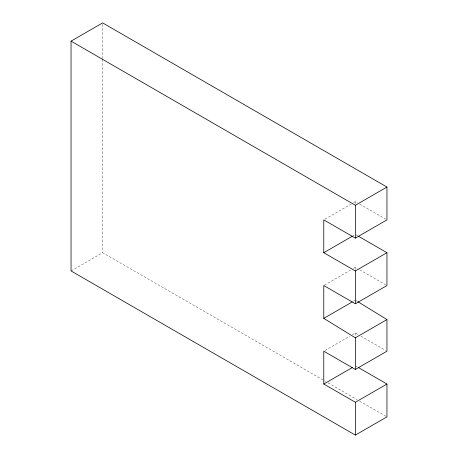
<?xml version="1.0" encoding="UTF-8"?>
<svg xmlns="http://www.w3.org/2000/svg" width="458" height="458" viewBox="0 0 458 458"><rect width="100%" height="100%" fill="white"/><g stroke="black" fill="none" stroke-linecap="round" stroke-linejoin="round"><path stroke-width="0.34" stroke-dasharray="2.29 1.72" d="M71.047 270.953L102.638 252.713L325.632 381.457M325.014 219.164L351.028 204.142M353.507 202.711L355.362 201.64L357.223 202.711M352.883 235.899L354.126 235.189M324.39 285.185L351.028 269.802M353.507 268.377L355.362 267.3L357.223 268.377M353.507 301.204L355.362 300.133M325.014 350.485L349.786 336.178M352.265 334.752L355.362 332.96L358.459 334.752M359.702 204.142L385.716 219.164M355.981 234.828L357.841 235.899M359.702 269.802L385.716 284.824M360.938 336.178L385.716 350.485M355.981 366.148L357.223 366.864M328.111 382.888L357.223 399.697M359.702 401.128L386.953 416.86M355.969 300.505L357.188 301.255M355.362 201.64L355.362 203.781M355.362 267.3L355.362 269.441M355.362 332.96L355.362 336.533M102.638 24.326L102.638 58.584M102.638 59.3L102.638 252.713"/><path stroke-width="0.69" d="M358.459 367.579L386.953 384.033L386.953 416.86L355.362 435.1L71.047 270.953L71.047 41.14L102.638 22.9L386.953 187.047L386.953 219.88L355.362 238.12L323.772 219.88L323.772 252.707L355.362 270.947L386.953 252.707L386.953 285.54L355.362 303.78L323.772 285.54L323.772 318.373L355.362 337.815L355.362 369.44L386.953 351.2L386.953 319.575L357.795 301.627M71.047 41.14L355.362 205.287L386.953 187.047M323.772 252.707L352.265 236.259M323.772 318.373L352.265 301.919M355.362 337.815L386.953 319.575M355.362 369.44L323.772 351.2L323.772 384.033L352.265 367.579M323.772 384.033L355.362 402.267L386.953 384.033M358.459 236.259L386.953 252.707M355.362 205.287L355.362 238.12M355.362 270.947L355.362 303.78M355.362 402.267L355.362 435.1"/></g></svg>
